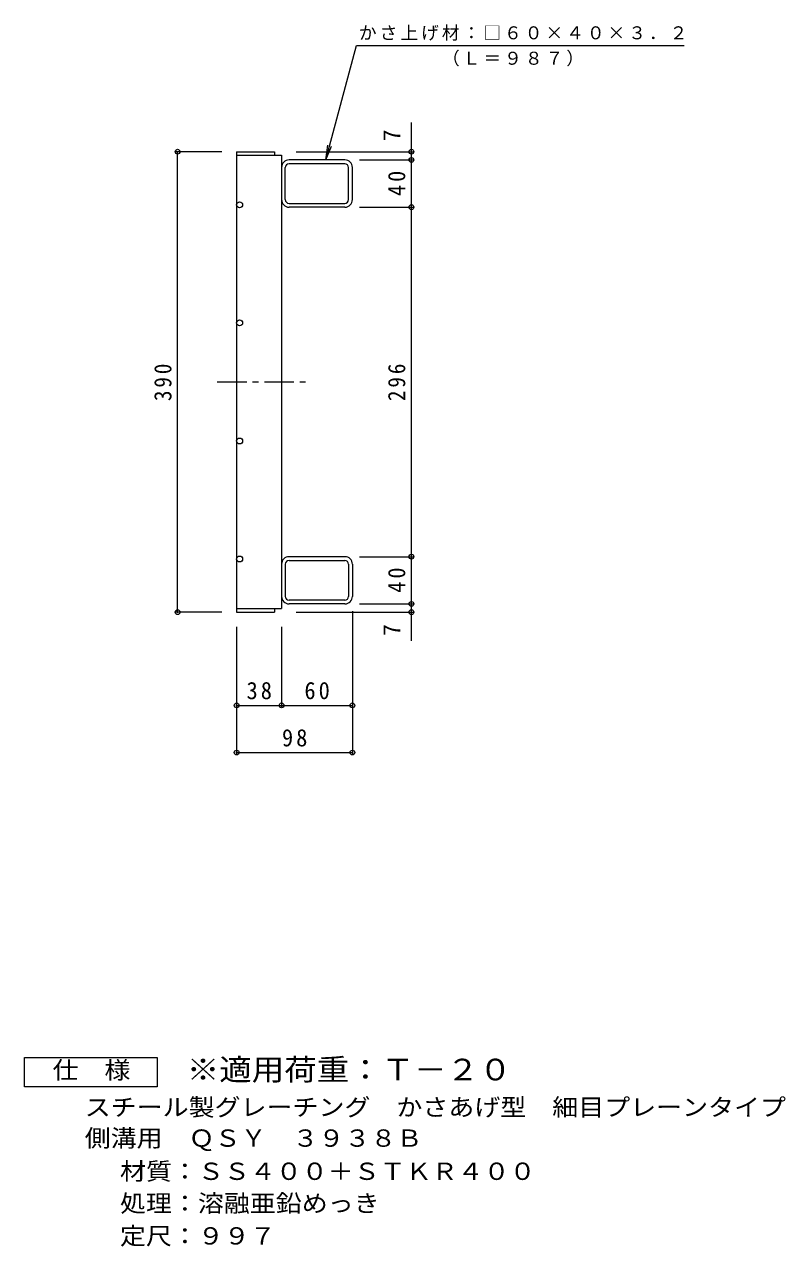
# Model space of a CAD drawing. Units: millimetres, scale not verified. Extents: x -788 to 892, y -682 to 597.
# Drawn here: x 247 to 892, y -501 to 534 of the extents above; entities that cross this region are included whole.
import ezdxf
from ezdxf.enums import TextEntityAlignment as Align

# ---------------------------------------------------------------- set-up
doc = ezdxf.new("R2010")
doc.units = ezdxf.units.MM
doc.header["$LTSCALE"] = 5
doc.header["$PDMODE"] = 32
doc.header["$PDSIZE"] = 4
doc.linetypes.add('CHAIN1', pattern=[8, 5, -1, 1, -1])
for name, color, linetype, lineweight in [('A-1_ピット', 2, 'Continuous', 9), ('A-2_蓋', 3, 'Continuous', 9), ('A-4_寸法', 7, 'Continuous', 9), ('F-4_F-4ﾚｲﾔ', 2, 'Continuous', 9)]:
    doc.layers.add(name, color=color, linetype=linetype, lineweight=lineweight)
doc.layers.add('F-5_F-5ﾚｲﾔ', color=2, linetype='Continuous')
doc.styles.add('ＭＳ ゴシック', font='')
doc.styles.get('ＭＳ ゴシック').set_extended_font_data('MS Gothic')

msp = doc.modelspace()

# ---------------------------------------------------------------- linework, layer by layer
at = {"layer": 'A-1_ピット'}
for p, q in [((518.627, 419.56), (471.427, 419.56)), ((518.627, 416.36), (471.427, 416.36)), ((468.227, 385.96), (468.227, 413.16)), ((521.827, 385.96), (521.827, 413.16)), ((525.027, 385.96), (525.027, 413.16)), ((471.427, 382.76), (518.627, 382.76)), ((518.627, 379.56), (471.427, 379.56)), ((518.627, 83.56), (471.427, 83.56)), ((468.227, 77.16), (468.227, 49.96)), ((471.427, 80.36), (518.627, 80.36)), ((521.827, 77.16), (521.827, 49.96)), ((525.027, 77.16), (525.027, 49.96)), ((518.627, 46.76), (471.427, 46.76)), ((518.627, 43.56), (471.427, 43.56))]:
    msp.add_line(p, q, dxfattribs=at)
for centre, radius, start, end in [((471.427, 413.16), 6.4, 90, 180), ((471.427, 413.16), 3.2, 90, 180), ((518.627, 413.16), 6.4, 0, 90), ((518.627, 413.16), 3.2, 0, 90), ((471.427, 385.96), 6.4, 180, 270), ((471.427, 385.96), 3.2, 180, 270), ((518.627, 385.96), 6.4, 270, 0), ((518.627, 385.96), 3.2, 270, 0), ((471.427, 77.16), 6.4, 90, 180), ((518.627, 77.16), 6.4, 0, 90), ((471.427, 77.16), 3.2, 90, 180), ((518.627, 77.16), 3.2, 0, 90), ((471.427, 49.96), 6.4, 180, 270), ((471.427, 49.96), 3.2, 180, 270), ((518.627, 49.96), 3.2, 270, 0), ((518.627, 49.96), 6.4, 270, 0)]:
    msp.add_arc(centre, radius, start, end, dxfattribs=at)
at = {"layer": 'A-2_蓋'}
for p, q in [((427.027, 426.56), (427.027, 36.56)), ((427.027, 423.56), (465.027, 423.56)), ((465.027, 423.56), (465.027, 39.56)), ((427.027, 39.56), (465.027, 39.56)), ((427.027, 36.56), (459.027, 36.56)), ((459.027, 39.56), (459.027, 36.56))]:
    msp.add_line(p, q, dxfattribs=at)
at = {"layer": 'A-2_蓋', "linetype": 'CHAIN1'}
msp.add_line((410.507, 231.56), (485.218, 231.56), dxfattribs=at)
at = {"layer": 'A-2_蓋'}
msp.add_lwpolyline([(427.027, 426.56), (459.027, 426.56), (459.027, 423.56)], dxfattribs=at)
for centre in [(429.527, 381.559), (429.527, 281.559), (429.527, 181.559), (429.527, 81.559)]:
    msp.add_circle(centre, 2.5, dxfattribs=at)
at = {"layer": 'A-4_寸法'}
for p, q in [((575.027, 12.379), (575.027, 451.283)), ((414.527, 426.56), (375.527, 426.56)), ((377.027, 36.56), (377.027, 426.56)), ((477.527, 426.56), (576.527, 426.56)), ((502.527, 419.56), (504.159, 431.953)), ((502.527, 419.56), (507.31, 431.108)), ((531.127, 419.56), (576.527, 419.56)), ((531.127, 379.56), (576.527, 379.56)), ((531.127, 83.56), (576.527, 83.56)), ((531.127, 43.56), (576.527, 43.56)), ((414.527, 36.56), (375.527, 36.56)), ((477.527, 36.56), (576.527, 36.56)), ((525.027, 37.46), (525.027, -83.859)), ((427.027, 24.06), (427.027, -83.859)), ((465.027, 24.06), (465.027, -43.859)), ((427.027, -42.359), (525.027, -42.359)), ((427.027, -82.359), (525.027, -82.359))]:
    msp.add_line(p, q, dxfattribs=at)
msp.add_lwpolyline([(502.527, 419.56), (528.518, 516.56), (806.076, 516.56)], dxfattribs=at)
for p in [(377.027, 426.56), (575.027, 426.56), (575.027, 419.56), (575.027, 379.56), (575.027, 83.56), (575.027, 43.56), (377.027, 36.56), (575.027, 36.56), (427.027, -42.359), (465.027, -42.359), (525.027, -42.359), (427.027, -82.359), (525.027, -82.359)]:
    msp.add_point(p, dxfattribs=at)
at = {"layer": 'F-4_F-4ﾚｲﾔ'}
msp.add_lwpolyline([(247.297, -365.473), (247.297, -340.473), (359.797, -340.473), (359.797, -365.473)], close=True, dxfattribs=at)

# ---------------------------------------------------------------- texts
at = {"layer": 'A-4_寸法', "color": 2, "style": 'ＭＳ ゴシック'}
for p in [(570.027, 435.443), (570.027, 16.527)]:
    msp.add_text('7', height=14.66, rotation=90, dxfattribs=at).set_placement(p, align=Align.BOTTOM_LEFT)
at = {"layer": 'A-4_寸法', "char_height": 11, "attachment_point": 7, "style": 'ＭＳ ゴシック'}
for s, insert in [('\\T1.17;かさ上げ材：□６０×４０×３．２', (530.565, 520.533)), ('\\T1.17;（Ｌ＝９８７）', (600.908, 498.76))]:
    msp.add_mtext(s, dxfattribs=dict(at, insert=insert))
at = {"layer": 'A-4_寸法', "color": 2, "char_height": 14.66, "attachment_point": 7, "rotation": 90, "style": 'ＭＳ ゴシック'}
for s, insert in [('\\T1.27;\\W0.95;40', (570.027, 388.935)), ('\\T1.27;\\W0.9;390', (372.027, 215.31)), ('\\T1.27;\\W0.9;296', (570.027, 215.31)), ('\\T1.27;\\W0.95;40', (570.027, 52.935))]:
    msp.add_mtext(s, dxfattribs=dict(at, insert=insert))
at = {"layer": 'A-4_寸法', "color": 2, "char_height": 14.66, "attachment_point": 7, "style": 'ＭＳ ゴシック'}
for s, insert in [('\\T1.27;\\W0.95;38', (435.402, -37.359)), ('\\T1.27;\\W0.95;60', (484.402, -37.359)), ('\\T1.27;\\W0.95;98', (465.402, -77.359))]:
    msp.add_mtext(s, dxfattribs=dict(at, insert=insert))
at = {"layer": 'F-4_F-4ﾚｲﾔ', "style": 'ＭＳ ゴシック', "width": 1.1}
for s, p in [('仕\u3000様', (271.047, -362.973)), ('スチール製グレーチング\u3000かさあげ型\u3000細目プレーンタイプ', (298.342, -394.433)), ('側溝用\u3000ＱＳＹ\u3000３９３８Ｂ', (298.342, -420.612)), ('材質：ＳＳ４００＋ＳＴＫＲ４００', (328.198, -448.687)), ('処理：溶融亜鉛めっき', (328.198, -475.825)), ('定尺：９９７', (328.198, -503.431))]:
    msp.add_text(s, height=14.66, dxfattribs=at).set_placement(p, align=Align.BOTTOM_LEFT)
at = {"layer": 'F-5_F-5ﾚｲﾔ', "color": 3, "style": 'ＭＳ ゴシック', "width": 1.1}
msp.add_text('※適用荷重：Ｔ－２０', height=18.33, dxfattribs=at).set_placement((384.797, -365.473), align=Align.BOTTOM_LEFT)

doc.saveas('drawing.dxf')
